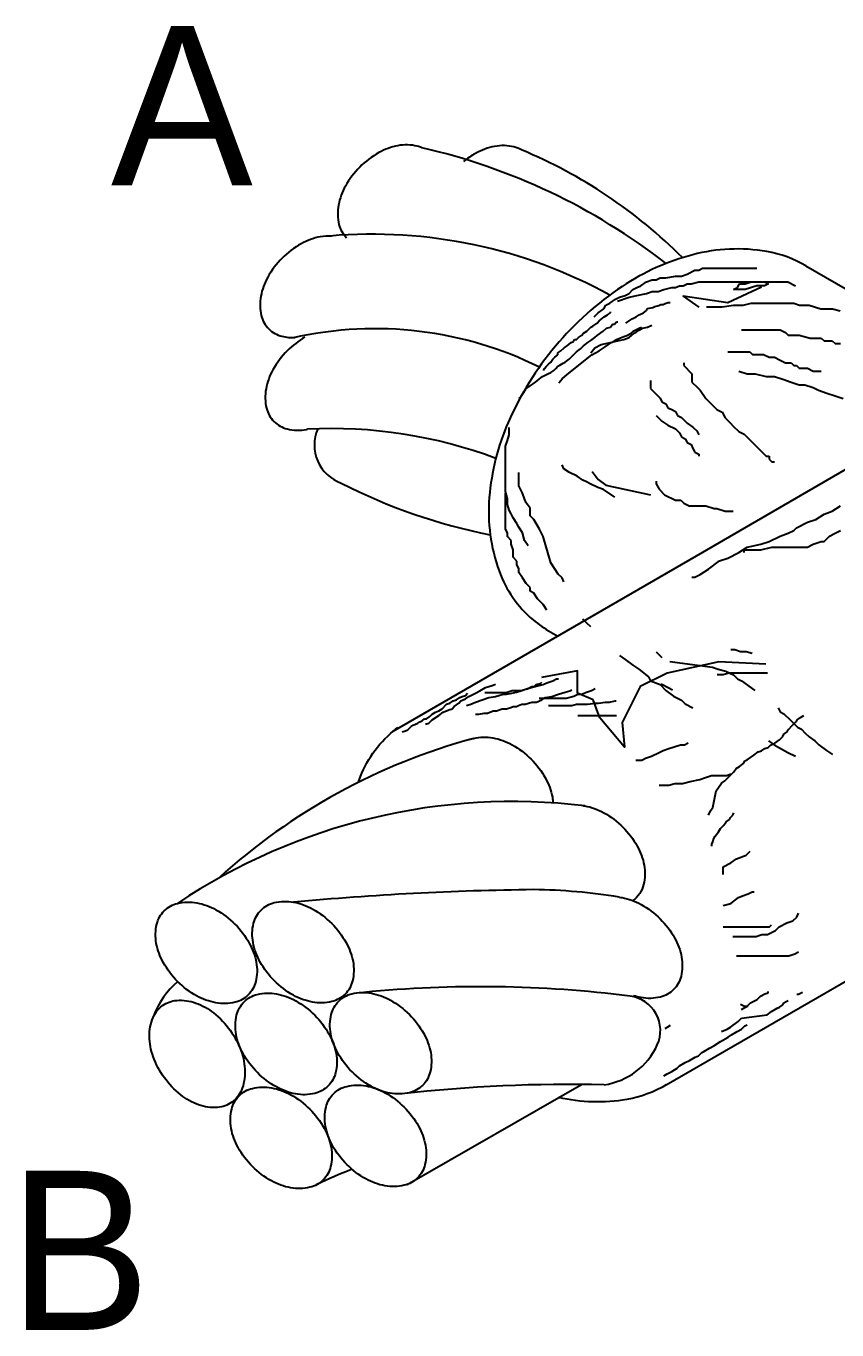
# Model space of a CAD drawing. Extents: x -1836 to 8857, y -4220 to 3051.
# Drawn here: x 7497 to 7545.9, y 2051.6 to 2130.3 of the extents above; entities that cross this region are included whole.
import ezdxf

# ---------------------------------------------------------------- set-up
doc = ezdxf.new("R2010")
doc.units = 0
doc.header["$MEASUREMENT"] = 0
doc.layers.add('15', color=1, linetype='CONTINUOUS')
doc.styles.add('60', font='ACENT.SHX', dxfattribs={"height": 8})

msp = doc.modelspace()

# ---------------------------------------------------------------- linework, layer by layer
at = {"layer": '15'}
for p, q in [((7537.466, 2098.33), (7575.512, 2120.385)), ((7544.073, 2115.818), (7555.865, 2108.995)), ((7519.16, 2087.761), (7537.466, 2098.33)), ((7528.678, 2093.724), (7529.083, 2093.49)), ((7535.638, 2066.412), (7552.211, 2075.98)), ((7520.002, 2060.406), (7530.527, 2066.438))]:
    msp.add_line(p, q, dxfattribs=at)
at = {"layer": '15', "color": 1}
for p, q in [((7536.899, 2115.33), (7537.367, 2115.564)), ((7537.367, 2115.564), (7537.601, 2115.564)), ((7537.601, 2115.564), (7537.834, 2115.681)), ((7537.834, 2115.681), (7541.108, 2115.681)), ((7533.86, 2114.512), (7534.094, 2114.629)), ((7534.094, 2114.629), (7534.444, 2114.863)), ((7534.444, 2114.863), (7534.795, 2114.98)), ((7534.795, 2114.98), (7535.029, 2114.98)), ((7535.029, 2114.98), (7535.263, 2115.097)), ((7535.263, 2115.097), (7535.613, 2115.097)), ((7535.613, 2115.097), (7536.198, 2115.213)), ((7536.198, 2115.213), (7536.548, 2115.213)), ((7536.198, 2114.512), (7536.432, 2114.629)), ((7536.432, 2114.629), (7536.665, 2114.629)), ((7536.548, 2115.213), (7536.899, 2115.33)), ((7536.665, 2114.629), (7536.899, 2114.746)), ((7536.899, 2114.746), (7537.133, 2114.746)), ((7537.133, 2114.746), (7537.601, 2114.863)), ((7537.601, 2114.863), (7541.575, 2114.863)), ((7539.939, 2114.512), (7540.056, 2114.746)), ((7540.056, 2114.746), (7540.406, 2114.746)), ((7540.406, 2114.746), (7540.757, 2114.863)), ((7541.108, 2114.629), (7540.406, 2114.395)), ((7540.757, 2114.863), (7542.978, 2114.863)), ((7541.575, 2114.629), (7541.108, 2114.629)), ((7541.575, 2114.863), (7541.809, 2114.746)), ((7541.809, 2114.746), (7541.575, 2114.629)), ((7542.978, 2114.863), (7543.446, 2114.629)), ((7532.223, 2113.578), (7532.574, 2113.811)), ((7532.574, 2113.811), (7532.808, 2113.928)), ((7532.691, 2113.694), (7533.392, 2113.928)), ((7532.808, 2113.928), (7533.158, 2114.045)), ((7533.158, 2114.045), (7533.392, 2114.162)), ((7533.392, 2114.162), (7533.626, 2114.395)), ((7533.392, 2113.928), (7533.86, 2114.045)), ((7533.626, 2114.395), (7533.86, 2114.512)), ((7533.86, 2114.045), (7534.444, 2114.162)), ((7534.444, 2114.162), (7534.795, 2114.279)), ((7534.795, 2114.279), (7535.146, 2114.279)), ((7535.146, 2114.279), (7535.496, 2114.395)), ((7535.496, 2114.395), (7535.964, 2114.512)), ((7535.964, 2114.512), (7536.198, 2114.512)), ((7539.705, 2114.395), (7539.939, 2114.512)), ((7540.406, 2114.395), (7539.705, 2114.395)), ((7531.288, 2112.76), (7531.522, 2112.993)), ((7531.522, 2112.993), (7531.872, 2113.227)), ((7531.872, 2113.227), (7531.989, 2113.461)), ((7531.989, 2113.461), (7532.223, 2113.578)), ((7532.082, 2112.875), (7532.269, 2113)), ((7532.269, 2113), (7532.269, 2113.062)), ((7534.011, 2112.875), (7534.26, 2113)), ((7534.26, 2113), (7534.447, 2113.124)), ((7534.447, 2113.124), (7534.509, 2113.248)), ((7534.509, 2113.248), (7534.82, 2113.311)), ((7534.82, 2113.311), (7534.944, 2113.373)), ((7534.944, 2113.373), (7535.193, 2113.435)), ((7535.193, 2113.435), (7535.318, 2113.497)), ((7535.318, 2113.497), (7535.442, 2113.497)), ((7535.442, 2113.497), (7535.567, 2113.559)), ((7535.567, 2113.559), (7535.753, 2113.622)), ((7535.753, 2113.622), (7535.878, 2113.622)), ((7538.068, 2113.344), (7539.003, 2113.344)), ((7539.003, 2113.344), (7539.705, 2113.461)), ((7539.705, 2113.461), (7540.289, 2113.461)), ((7540.289, 2113.461), (7540.757, 2113.578)), ((7540.757, 2113.578), (7543.329, 2113.578)), ((7543.329, 2113.578), (7543.68, 2113.461)), ((7543.68, 2113.461), (7544.264, 2113.461)), ((7544.264, 2113.461), (7544.965, 2113.227)), ((7544.965, 2113.227), (7545.667, 2113.227)), ((7545.667, 2113.227), (7546.134, 2113.11)), ((7531.211, 2112.191), (7531.46, 2112.378)), ((7531.46, 2112.378), (7531.584, 2112.502)), ((7531.584, 2112.502), (7531.895, 2112.751)), ((7531.895, 2112.751), (7532.082, 2112.875)), ((7532.269, 2112.129), (7532.393, 2112.315)), ((7532.393, 2112.315), (7532.517, 2112.315)), ((7532.517, 2112.315), (7532.642, 2112.44)), ((7532.642, 2112.44), (7532.704, 2112.44)), ((7533.202, 2112.378), (7533.389, 2112.502)), ((7533.389, 2112.502), (7533.575, 2112.626)), ((7533.575, 2112.626), (7533.824, 2112.751)), ((7533.824, 2112.751), (7534.011, 2112.875)), ((7534.509, 2112.129), (7534.758, 2112.253)), ((7530.215, 2111.382), (7530.339, 2111.507)), ((7530.339, 2111.507), (7530.526, 2111.631)), ((7530.526, 2111.631), (7530.651, 2111.756)), ((7530.651, 2111.756), (7530.837, 2111.88)), ((7530.837, 2111.88), (7530.962, 2112.004)), ((7530.962, 2112.004), (7531.086, 2112.129)), ((7531.086, 2112.129), (7531.211, 2112.191)), ((7531.086, 2111.32), (7531.335, 2111.507)), ((7531.335, 2111.507), (7531.46, 2111.631)), ((7531.46, 2111.631), (7531.833, 2111.88)), ((7531.833, 2111.88), (7532.02, 2112.067)), ((7532.02, 2112.067), (7532.269, 2112.129)), ((7532.642, 2111.382), (7532.766, 2111.445)), ((7532.766, 2111.445), (7533.078, 2111.569)), ((7533.078, 2111.569), (7533.264, 2111.631)), ((7533.078, 2111.382), (7533.389, 2111.507)), ((7533.264, 2111.631), (7533.513, 2111.756)), ((7533.389, 2111.507), (7533.7, 2111.756)), ((7533.513, 2111.756), (7533.638, 2111.88)), ((7533.638, 2111.88), (7533.887, 2112.004)), ((7533.7, 2111.756), (7533.824, 2111.818)), ((7533.824, 2111.818), (7534.011, 2111.942)), ((7533.887, 2112.004), (7534.011, 2112.067)), ((7534.011, 2112.067), (7534.135, 2112.129)), ((7534.011, 2111.942), (7534.198, 2112.067)), ((7534.198, 2112.067), (7534.509, 2112.129)), ((7540.18, 2111.97), (7542.504, 2111.97)), ((7542.504, 2111.97), (7542.836, 2111.804)), ((7542.836, 2111.804), (7543.002, 2111.638)), ((7543.002, 2111.638), (7543.666, 2111.638)), ((7543.666, 2111.638), (7544.331, 2111.472)), ((7544.331, 2111.472), (7544.995, 2111.472)), ((7544.995, 2111.472), (7545.161, 2111.306)), ((7529.095, 2110.574), (7529.282, 2110.698)), ((7529.282, 2110.698), (7529.468, 2110.885)), ((7529.468, 2110.885), (7529.655, 2111.009)), ((7529.655, 2111.009), (7529.904, 2111.196)), ((7529.904, 2111.196), (7530.028, 2111.258)), ((7530.028, 2111.258), (7530.091, 2111.382)), ((7530.091, 2111.382), (7530.215, 2111.382)), ((7530.091, 2110.512), (7530.215, 2110.636)), ((7530.215, 2110.636), (7530.464, 2110.823)), ((7530.464, 2110.823), (7530.651, 2111.009)), ((7530.651, 2111.009), (7530.9, 2111.196)), ((7530.9, 2111.196), (7531.086, 2111.32)), ((7531.086, 2110.574), (7531.335, 2110.885)), ((7531.148, 2110.449), (7531.584, 2110.698)), ((7531.335, 2110.885), (7531.708, 2111.071)), ((7531.584, 2110.698), (7531.957, 2110.947)), ((7531.708, 2111.071), (7533.078, 2111.382)), ((7531.957, 2110.947), (7532.144, 2111.071)), ((7532.144, 2111.071), (7532.331, 2111.196)), ((7532.331, 2111.196), (7532.455, 2111.258)), ((7532.455, 2111.258), (7532.642, 2111.382)), ((7539.35, 2110.642), (7540.678, 2110.642)), ((7540.678, 2110.642), (7540.844, 2110.476)), ((7545.161, 2111.306), (7545.659, 2111.306)), ((7545.659, 2111.306), (7545.825, 2111.14)), ((7545.825, 2111.14), (7546.157, 2111.14)), ((7528.41, 2109.765), (7528.535, 2109.89)), ((7528.535, 2109.89), (7528.659, 2110.014)), ((7528.659, 2110.014), (7528.784, 2110.201)), ((7528.784, 2110.201), (7528.908, 2110.325)), ((7528.908, 2110.325), (7529.095, 2110.449)), ((7529.095, 2110.449), (7529.095, 2110.574)), ((7529.219, 2109.828), (7529.406, 2109.952)), ((7529.406, 2109.952), (7529.53, 2110.014)), ((7529.53, 2110.014), (7529.779, 2110.201)), ((7529.655, 2109.268), (7531.148, 2110.449)), ((7529.779, 2110.201), (7529.904, 2110.325)), ((7529.904, 2110.325), (7530.091, 2110.512)), ((7536.693, 2109.978), (7536.693, 2109.812)), ((7540.844, 2110.476), (7541.508, 2110.476)), ((7541.508, 2110.476), (7541.84, 2110.31)), ((7541.84, 2110.31), (7542.172, 2110.31)), ((7542.172, 2110.31), (7542.504, 2110.144)), ((7542.504, 2110.144), (7542.836, 2109.978)), ((7542.836, 2109.978), (7543.168, 2109.978)), ((7543.168, 2109.978), (7543.334, 2109.812)), ((7527.975, 2109.019), (7528.161, 2109.143)), ((7528.161, 2109.143), (7528.535, 2109.33)), ((7528.224, 2109.517), (7528.286, 2109.641)), ((7528.286, 2109.641), (7528.41, 2109.765)), ((7528.535, 2109.33), (7528.659, 2109.392)), ((7528.659, 2109.392), (7528.846, 2109.517)), ((7528.846, 2109.517), (7528.97, 2109.641)), ((7528.97, 2109.641), (7529.095, 2109.765)), ((7529.095, 2109.765), (7529.219, 2109.828)), ((7529.344, 2109.019), (7529.655, 2109.268)), ((7536.693, 2109.812), (7537.191, 2109.315)), ((7537.191, 2109.315), (7537.191, 2108.817)), ((7540.014, 2109.481), (7540.512, 2109.315)), ((7540.512, 2109.315), (7541.01, 2109.315)), ((7541.01, 2109.315), (7541.674, 2109.149)), ((7541.674, 2109.149), (7542.172, 2109.149)), ((7542.172, 2109.149), (7542.67, 2108.983)), ((7543.334, 2109.812), (7543.5, 2109.812)), ((7543.5, 2109.812), (7543.666, 2109.647)), ((7543.666, 2109.647), (7544.165, 2109.647)), ((7544.165, 2109.647), (7544.497, 2109.481)), ((7544.497, 2109.481), (7544.995, 2109.481)), ((7527.041, 2108.21), (7527.166, 2108.397)), ((7527.166, 2108.397), (7527.415, 2108.584)), ((7527.415, 2108.584), (7527.601, 2108.708)), ((7527.601, 2108.708), (7527.85, 2108.895)), ((7527.85, 2108.895), (7527.975, 2109.019)), ((7529.157, 2108.77), (7529.344, 2109.019)), ((7534.678, 2108.904), (7534.678, 2108.436)), ((7534.678, 2108.436), (7535.029, 2108.086)), ((7537.191, 2108.817), (7537.523, 2108.485)), ((7537.523, 2108.485), (7537.689, 2108.319)), ((7537.689, 2108.319), (7538.022, 2107.821)), ((7542.67, 2108.983), (7543.168, 2108.817)), ((7543.168, 2108.817), (7543.666, 2108.651)), ((7543.666, 2108.651), (7543.998, 2108.651)), ((7543.998, 2108.651), (7544.497, 2108.485)), ((7544.497, 2108.485), (7544.829, 2108.319)), ((7544.829, 2108.319), (7545.327, 2108.153)), ((7526.73, 2107.837), (7526.855, 2107.899)), ((7526.855, 2107.899), (7526.917, 2108.024)), ((7526.917, 2108.024), (7527.041, 2108.21)), ((7535.029, 2108.086), (7535.263, 2107.852)), ((7535.263, 2107.852), (7535.379, 2107.619)), ((7535.379, 2107.619), (7535.613, 2107.502)), ((7535.613, 2107.502), (7535.73, 2107.268)), ((7538.022, 2107.821), (7538.188, 2107.655)), ((7538.188, 2107.655), (7538.52, 2107.323)), ((7545.327, 2108.153), (7545.825, 2107.987)), ((7545.825, 2107.987), (7546.323, 2107.821)), ((7535.029, 2106.801), (7535.379, 2106.45)), ((7535.73, 2107.268), (7535.964, 2107.151)), ((7535.964, 2107.151), (7536.198, 2107.034)), ((7536.198, 2107.034), (7536.315, 2106.801)), ((7536.315, 2106.801), (7536.548, 2106.684)), ((7538.52, 2107.323), (7538.686, 2107.157)), ((7538.686, 2107.157), (7539.018, 2106.991)), ((7539.018, 2106.991), (7539.184, 2106.66)), ((7526.162, 2105.629), (7526.162, 2106.083)), ((7535.379, 2106.45), (7535.73, 2106.216)), ((7535.73, 2106.216), (7536.198, 2105.983)), ((7536.198, 2105.983), (7536.432, 2105.749)), ((7536.548, 2106.684), (7536.899, 2106.333)), ((7536.899, 2106.333), (7537.25, 2106.1)), ((7537.25, 2106.1), (7537.484, 2105.866)), ((7539.184, 2106.66), (7539.516, 2106.328)), ((7539.516, 2106.328), (7539.682, 2106.162)), ((7539.682, 2106.162), (7540.014, 2105.83)), ((7525.934, 2104.947), (7526.048, 2105.288)), ((7526.048, 2105.288), (7526.162, 2105.629)), ((7536.432, 2105.749), (7536.548, 2105.515)), ((7536.548, 2105.515), (7536.782, 2105.399)), ((7536.782, 2105.399), (7536.899, 2105.165)), ((7536.899, 2105.165), (7537.133, 2105.048)), ((7537.484, 2105.866), (7537.601, 2105.632)), ((7540.014, 2105.83), (7540.346, 2105.664)), ((7540.346, 2105.664), (7540.512, 2105.498)), ((7540.512, 2105.498), (7540.678, 2105.332)), ((7540.678, 2105.332), (7540.844, 2105.166)), ((7540.844, 2105.166), (7541.01, 2105)), ((7525.934, 2102.22), (7525.934, 2104.947)), ((7537.133, 2105.048), (7537.25, 2104.814)), ((7537.25, 2104.814), (7537.367, 2104.581)), ((7537.367, 2104.581), (7537.601, 2104.464)), ((7537.601, 2104.464), (7537.601, 2104.347)), ((7541.01, 2105), (7541.176, 2104.834)), ((7541.176, 2104.834), (7541.342, 2104.668)), ((7541.342, 2104.668), (7541.508, 2104.502)), ((7541.508, 2104.502), (7541.674, 2104.336)), ((7529.459, 2103.583), (7529.345, 2103.811)), ((7529.8, 2103.356), (7529.459, 2103.583)), ((7541.674, 2104.336), (7541.84, 2104.336)), ((7541.84, 2104.336), (7541.84, 2104.17)), ((7541.84, 2104.17), (7542.006, 2104.004)), ((7542.006, 2104.004), (7542.172, 2104.004)), ((7526.73, 2102.561), (7526.73, 2103.356)), ((7530.254, 2103.129), (7529.8, 2103.356)), ((7530.595, 2102.902), (7530.254, 2103.129)), ((7530.823, 2102.788), (7530.595, 2102.902)), ((7531.05, 2102.674), (7530.823, 2102.788)), ((7531.171, 2103.412), (7531.522, 2102.945)), ((7531.522, 2102.945), (7531.989, 2102.594)), ((7535.033, 2102.843), (7535.033, 2102.677)), ((7526.048, 2101.765), (7525.934, 2102.22)), ((7525.934, 2099.947), (7525.934, 2102.106)), ((7526.957, 2102.106), (7526.73, 2102.561)), ((7527.071, 2101.765), (7526.957, 2102.106)), ((7531.505, 2102.447), (7531.05, 2102.674)), ((7531.846, 2102.333), (7531.505, 2102.447)), ((7532.528, 2101.879), (7531.846, 2102.333)), ((7531.989, 2102.594), (7534.678, 2102.01)), ((7535.033, 2102.677), (7535.199, 2102.345)), ((7535.199, 2102.345), (7535.531, 2102.013)), ((7535.531, 2102.013), (7536.195, 2101.681)), ((7526.048, 2101.424), (7526.048, 2101.765)), ((7526.162, 2101.083), (7526.048, 2101.424)), ((7527.185, 2101.538), (7527.071, 2101.765)), ((7527.412, 2101.197), (7527.185, 2101.538)), ((7527.412, 2100.743), (7527.412, 2101.197)), ((7536.195, 2101.681), (7536.527, 2101.681)), ((7536.527, 2101.681), (7536.693, 2101.515)), ((7536.693, 2101.515), (7537.025, 2101.349)), ((7537.025, 2101.349), (7538.022, 2101.349)), ((7538.022, 2101.349), (7538.52, 2101.183)), ((7545.659, 2101.017), (7546.157, 2101.349)), ((7526.275, 2100.856), (7526.162, 2101.083)), ((7526.389, 2100.629), (7526.275, 2100.856)), ((7526.616, 2100.288), (7526.389, 2100.629)), ((7527.639, 2100.515), (7527.412, 2100.743)), ((7527.981, 2099.947), (7527.639, 2100.515)), ((7538.52, 2101.183), (7538.686, 2101.183)), ((7538.686, 2101.183), (7539.184, 2101.017)), ((7539.184, 2101.017), (7539.682, 2101.017)), ((7544.165, 2100.354), (7544.663, 2100.52)), ((7544.663, 2100.52), (7545.161, 2100.852)), ((7545.161, 2100.852), (7545.659, 2101.017)), ((7526.048, 2099.72), (7525.934, 2099.947)), ((7526.048, 2099.493), (7526.048, 2099.72)), ((7526.73, 2100.061), (7526.616, 2100.288)), ((7526.957, 2099.72), (7526.73, 2100.061)), ((7527.071, 2099.265), (7526.957, 2099.72)), ((7528.208, 2099.493), (7527.981, 2099.947)), ((7542.504, 2099.524), (7543.002, 2099.69)), ((7543.002, 2099.69), (7543.334, 2099.856)), ((7543.334, 2099.856), (7543.5, 2100.022)), ((7543.5, 2100.022), (7544.165, 2100.354)), ((7545.493, 2099.524), (7545.825, 2099.69)), ((7545.825, 2099.69), (7546.157, 2099.856)), ((7526.275, 2099.265), (7526.048, 2099.493)), ((7526.275, 2099.038), (7526.275, 2099.265)), ((7526.389, 2098.697), (7526.275, 2099.038)), ((7527.298, 2098.924), (7527.071, 2099.265)), ((7528.663, 2097.902), (7528.208, 2099.493)), ((7540.014, 2098.528), (7540.512, 2098.86)), ((7540.512, 2098.86), (7541.342, 2099.026)), ((7541.342, 2099.026), (7541.84, 2099.192)), ((7541.342, 2098.694), (7542.006, 2098.86)), ((7541.84, 2099.192), (7542.504, 2099.524)), ((7542.006, 2098.86), (7544.165, 2098.86)), ((7544.165, 2098.86), (7544.497, 2099.026)), ((7544.497, 2099.026), (7544.995, 2099.192)), ((7544.995, 2099.192), (7545.161, 2099.192)), ((7545.161, 2099.192), (7545.493, 2099.524)), ((7526.389, 2098.243), (7526.389, 2098.697)), ((7526.616, 2098.015), (7526.389, 2098.243)), ((7538.852, 2098.03), (7539.35, 2098.196)), ((7539.35, 2098.196), (7540.014, 2098.528)), ((7540.346, 2098.694), (7541.342, 2098.694)), ((7540.346, 2098.528), (7540.346, 2098.694)), ((7526.616, 2097.788), (7526.616, 2098.015)), ((7526.73, 2097.561), (7526.616, 2097.788)), ((7526.73, 2097.334), (7526.73, 2097.561)), ((7526.957, 2096.993), (7526.73, 2097.334)), ((7528.89, 2097.561), (7528.663, 2097.902)), ((7529.117, 2097.22), (7528.89, 2097.561)), ((7537.689, 2097.201), (7538.188, 2097.533)), ((7538.188, 2097.533), (7538.852, 2098.03)), ((7527.185, 2096.652), (7526.957, 2096.993)), ((7527.412, 2096.425), (7527.185, 2096.652)), ((7529.345, 2096.993), (7529.117, 2097.22)), ((7529.459, 2096.765), (7529.345, 2096.993)), ((7537.191, 2097.035), (7537.357, 2097.035)), ((7537.357, 2097.035), (7537.689, 2097.201)), ((7527.412, 2096.197), (7527.412, 2096.425)), ((7527.639, 2096.084), (7527.412, 2096.197)), ((7527.867, 2095.743), (7527.639, 2096.084)), ((7528.208, 2095.402), (7527.867, 2095.743)), ((7528.435, 2095.061), (7528.208, 2095.402)), ((7530.586, 2094.532), (7530.82, 2094.298)), ((7530.82, 2094.298), (7531.054, 2094.065)), ((7535.029, 2092.546), (7535.379, 2092.195)), ((7539.769, 2092.663), (7539.535, 2092.663)), ((7540.12, 2092.546), (7539.769, 2092.663)), ((7540.471, 2092.546), (7540.12, 2092.546)), ((7540.821, 2092.429), (7540.471, 2092.546)), ((7532.808, 2092.312), (7533.158, 2092.078)), ((7533.158, 2092.078), (7533.626, 2091.728)), ((7535.847, 2091.962), (7538.419, 2091.611)), ((7533.626, 2091.728), (7533.977, 2091.494)), ((7533.977, 2091.494), (7534.561, 2091.027)), ((7534.561, 2091.027), (7534.678, 2090.793)), ((7538.419, 2091.611), (7538.77, 2091.494)), ((7539.068, 2091.144), (7538.717, 2091.144)), ((7538.77, 2091.494), (7539.237, 2091.377)), ((7539.418, 2091.26), (7539.068, 2091.144)), ((7539.237, 2091.377), (7539.471, 2091.26)), ((7541.756, 2091.26), (7539.418, 2091.26)), ((7539.471, 2091.26), (7539.705, 2091.144)), ((7539.705, 2091.144), (7539.939, 2090.91)), ((7524.114, 2090.045), (7524.382, 2090.179)), ((7524.382, 2090.179), (7524.717, 2090.38)), ((7524.717, 2090.38), (7524.918, 2090.447)), ((7524.918, 2090.447), (7525.119, 2090.513)), ((7525.119, 2090.513), (7525.32, 2090.58)), ((7525.975, 2090.092), (7526.325, 2090.209)), ((7526.325, 2090.209), (7526.91, 2090.209)), ((7526.592, 2090.112), (7526.86, 2090.179)), ((7526.86, 2090.179), (7526.994, 2090.246)), ((7526.91, 2090.209), (7527.261, 2090.326)), ((7526.994, 2090.246), (7527.262, 2090.313)), ((7527.261, 2090.326), (7527.728, 2090.443)), ((7527.262, 2090.313), (7527.396, 2090.38)), ((7527.396, 2090.38), (7527.53, 2090.447)), ((7527.53, 2090.447), (7527.664, 2090.447)), ((7527.664, 2090.447), (7527.798, 2090.58)), ((7527.728, 2090.443), (7528.196, 2090.559)), ((7527.798, 2090.58), (7527.932, 2090.58)), ((7527.932, 2090.58), (7528.066, 2090.647)), ((7528.066, 2090.647), (7528.133, 2090.714)), ((7528.196, 2090.559), (7528.43, 2090.676)), ((7528.43, 2090.676), (7528.78, 2090.793)), ((7528.78, 2090.793), (7529.014, 2090.91)), ((7529.014, 2090.91), (7529.131, 2090.91)), ((7529.539, 2090.112), (7529.807, 2090.179)), ((7529.807, 2090.179), (7529.941, 2090.246)), ((7530.768, 2090.092), (7531.118, 2090.209)), ((7531.118, 2090.209), (7531.352, 2090.326)), ((7534.678, 2090.793), (7535.263, 2090.559)), ((7535.263, 2090.559), (7535.613, 2090.209)), ((7535.32, 2090.601), (7535.788, 2090.367)), ((7535.613, 2090.209), (7536.081, 2089.858)), ((7535.788, 2090.367), (7536.022, 2090.25)), ((7539.939, 2090.91), (7540.172, 2090.793)), ((7540.172, 2090.793), (7540.991, 2090.209)), ((7522.373, 2089.376), (7522.574, 2089.443)), ((7522.574, 2089.443), (7522.775, 2089.576)), ((7522.775, 2089.576), (7522.976, 2089.643)), ((7522.842, 2089.242), (7523.11, 2089.443)), ((7522.976, 2089.643), (7523.177, 2089.777)), ((7523.11, 2089.443), (7523.244, 2089.576)), ((7523.177, 2089.777), (7523.311, 2089.844)), ((7523.244, 2089.576), (7523.512, 2089.71)), ((7523.311, 2089.844), (7523.512, 2089.911)), ((7523.512, 2089.911), (7523.646, 2090.045)), ((7523.512, 2089.71), (7523.713, 2089.844)), ((7523.713, 2089.844), (7524.114, 2090.045)), ((7523.847, 2089.376), (7524.114, 2089.509)), ((7524.114, 2089.509), (7524.516, 2089.643)), ((7524.516, 2089.643), (7524.918, 2089.777)), ((7524.689, 2090.092), (7525.975, 2090.092)), ((7524.918, 2089.777), (7525.32, 2089.844)), ((7525.32, 2089.844), (7525.521, 2089.911)), ((7525.521, 2089.911), (7525.789, 2089.978)), ((7525.789, 2089.978), (7525.99, 2089.978)), ((7525.99, 2089.978), (7526.324, 2090.045)), ((7526.324, 2090.045), (7526.592, 2090.112)), ((7527.128, 2089.376), (7527.53, 2089.509)), ((7527.53, 2089.509), (7527.798, 2089.509)), ((7527.798, 2089.509), (7528.133, 2089.643)), ((7527.962, 2089.742), (7529.599, 2089.742)), ((7528.133, 2089.643), (7528.334, 2089.777)), ((7528.334, 2089.777), (7528.735, 2089.844)), ((7528.735, 2089.844), (7529.137, 2089.978)), ((7529.137, 2089.978), (7529.539, 2090.112)), ((7529.599, 2089.742), (7530.066, 2089.858)), ((7530.066, 2089.858), (7530.3, 2089.975)), ((7530.3, 2089.975), (7530.534, 2089.975)), ((7530.534, 2089.975), (7530.768, 2090.092)), ((7530.878, 2089.376), (7531.347, 2089.443)), ((7531.347, 2089.443), (7531.548, 2089.443)), ((7531.548, 2089.443), (7531.95, 2089.509)), ((7531.95, 2089.509), (7532.218, 2089.509)), ((7532.218, 2089.509), (7532.553, 2089.576)), ((7532.553, 2089.576), (7532.62, 2089.576)), ((7536.081, 2089.858), (7536.548, 2089.625)), ((7536.548, 2089.625), (7536.782, 2089.391)), ((7521.168, 2088.505), (7521.369, 2088.639)), ((7521.369, 2088.639), (7521.503, 2088.773)), ((7521.503, 2088.773), (7521.704, 2088.907)), ((7521.503, 2088.438), (7521.904, 2088.706)), ((7521.704, 2088.907), (7521.904, 2088.974)), ((7521.904, 2088.974), (7522.105, 2089.108)), ((7521.904, 2088.706), (7522.172, 2088.907)), ((7522.105, 2089.108), (7522.373, 2089.376)), ((7522.172, 2088.907), (7522.507, 2089.041)), ((7522.507, 2089.041), (7522.708, 2089.108)), ((7522.708, 2089.108), (7522.842, 2089.242)), ((7523.579, 2089.309), (7523.847, 2089.376)), ((7524.114, 2088.773), (7524.315, 2088.773)), ((7524.315, 2088.773), (7524.65, 2088.84)), ((7524.65, 2088.84), (7524.851, 2088.84)), ((7524.851, 2088.84), (7525.186, 2088.974)), ((7525.186, 2088.974), (7525.387, 2088.974)), ((7525.387, 2088.974), (7525.722, 2089.108)), ((7525.722, 2089.108), (7525.99, 2089.108)), ((7525.99, 2089.108), (7526.257, 2089.175)), ((7526.257, 2089.175), (7526.391, 2089.242)), ((7526.391, 2089.242), (7526.592, 2089.242)), ((7526.592, 2089.242), (7526.726, 2089.309)), ((7526.726, 2089.309), (7526.927, 2089.376)), ((7526.927, 2089.376), (7527.128, 2089.376)), ((7528.534, 2089.309), (7529.941, 2089.309)), ((7529.941, 2089.309), (7530.209, 2089.376)), ((7530.209, 2089.376), (7530.878, 2089.376)), ((7530.3, 2088.69), (7532.638, 2088.69)), ((7536.782, 2089.391), (7537.25, 2089.157)), ((7542.394, 2089.157), (7542.51, 2088.924)), ((7542.51, 2088.924), (7542.744, 2088.807)), ((7542.744, 2088.807), (7543.095, 2088.456)), ((7543.737, 2088.572), (7543.938, 2088.706)), ((7519.895, 2087.769), (7520.029, 2087.836)), ((7520.029, 2087.836), (7520.23, 2088.037)), ((7520.23, 2088.037), (7520.364, 2088.104)), ((7520.364, 2088.104), (7520.632, 2088.238)), ((7520.632, 2088.238), (7520.766, 2088.305)), ((7520.766, 2088.305), (7520.9, 2088.372)), ((7520.9, 2088.372), (7521.034, 2088.505)), ((7521.034, 2088.505), (7521.168, 2088.505)), ((7521.101, 2088.171), (7521.302, 2088.238)), ((7521.302, 2088.238), (7521.503, 2088.438)), ((7542.933, 2087.702), (7543, 2087.836)), ((7543, 2087.836), (7543.268, 2088.104)), ((7543.095, 2088.456), (7543.563, 2087.989)), ((7543.268, 2088.104), (7543.469, 2088.305)), ((7543.469, 2088.305), (7543.536, 2088.438)), ((7543.536, 2088.438), (7543.737, 2088.572)), ((7543.563, 2087.989), (7543.796, 2087.872)), ((7543.796, 2087.872), (7544.03, 2087.638)), ((7519.694, 2087.702), (7519.895, 2087.769)), ((7536.73, 2086.937), (7536.963, 2087.054)), ((7541.809, 2087.171), (7542.16, 2086.937)), ((7541.928, 2086.899), (7542.196, 2087.033)), ((7542.196, 2087.033), (7542.464, 2087.234)), ((7542.464, 2087.234), (7542.665, 2087.434)), ((7542.665, 2087.434), (7542.732, 2087.568)), ((7542.732, 2087.568), (7542.933, 2087.702)), ((7544.03, 2087.638), (7544.264, 2087.405)), ((7544.264, 2087.405), (7544.615, 2087.171)), ((7544.615, 2087.171), (7544.849, 2086.937)), ((7534.742, 2086.236), (7535.21, 2086.47)), ((7535.21, 2086.47), (7535.444, 2086.587)), ((7535.444, 2086.587), (7535.794, 2086.704)), ((7535.794, 2086.704), (7536.496, 2086.937)), ((7536.496, 2086.937), (7536.73, 2086.937)), ((7540.723, 2086.163), (7540.924, 2086.296)), ((7540.924, 2086.296), (7541.192, 2086.497)), ((7541.192, 2086.497), (7541.393, 2086.564)), ((7541.393, 2086.564), (7541.594, 2086.698)), ((7541.594, 2086.698), (7541.795, 2086.765)), ((7541.795, 2086.765), (7541.928, 2086.899)), ((7542.16, 2086.937), (7542.978, 2086.47)), ((7542.978, 2086.47), (7543.446, 2086.236)), ((7544.849, 2086.937), (7545.316, 2086.587)), ((7545.316, 2086.587), (7545.667, 2086.353)), ((7533.807, 2086.003), (7534.158, 2086.003)), ((7534.158, 2086.003), (7534.392, 2086.119)), ((7534.392, 2086.119), (7534.742, 2086.236)), ((7539.718, 2085.292), (7539.852, 2085.493)), ((7539.852, 2085.493), (7540.053, 2085.627)), ((7540.053, 2085.627), (7540.321, 2085.828)), ((7540.321, 2085.828), (7540.388, 2085.962)), ((7540.388, 2085.962), (7540.522, 2086.029)), ((7540.522, 2086.029), (7540.723, 2086.163)), ((7536.613, 2084.6), (7537.08, 2084.717)), ((7537.08, 2084.717), (7537.665, 2084.834)), ((7537.665, 2084.834), (7538.016, 2084.951)), ((7538.016, 2084.951), (7538.366, 2085.068)), ((7538.366, 2085.068), (7539.301, 2085.068)), ((7538.982, 2084.623), (7539.183, 2084.757)), ((7539.183, 2084.757), (7539.585, 2085.159)), ((7539.301, 2085.068), (7539.535, 2085.185)), ((7539.585, 2085.159), (7539.718, 2085.292)), ((7535.21, 2084.484), (7535.794, 2084.484)), ((7535.794, 2084.484), (7536.145, 2084.6)), ((7536.145, 2084.6), (7536.613, 2084.6)), ((7538.446, 2083.15), (7538.647, 2084.155)), ((7538.647, 2084.155), (7538.781, 2084.355)), ((7538.781, 2084.355), (7538.982, 2084.623)), ((7538.312, 2082.95), (7538.446, 2083.15)), ((7538.178, 2082.682), (7538.312, 2082.95)), ((7539.25, 2082.28), (7539.451, 2082.414)), ((7539.451, 2082.414), (7539.518, 2082.548)), ((7539.518, 2082.548), (7539.652, 2082.682)), ((7539.652, 2082.682), (7539.718, 2082.816)), ((7538.58, 2081.41), (7538.781, 2081.678)), ((7538.781, 2081.678), (7538.915, 2081.879)), ((7538.915, 2081.879), (7539.116, 2082.08)), ((7539.116, 2082.08), (7539.25, 2082.28)), ((7538.379, 2080.942), (7538.446, 2081.075)), ((7538.379, 2080.808), (7538.379, 2080.942)), ((7538.446, 2081.075), (7538.513, 2081.276)), ((7538.513, 2081.276), (7538.58, 2081.41)), ((7539.535, 2079.81), (7539.886, 2080.044)), ((7539.886, 2080.044), (7540.471, 2080.277)), ((7540.471, 2080.277), (7540.704, 2080.511)), ((7539.068, 2079.576), (7539.535, 2079.81)), ((7539.068, 2079.109), (7539.068, 2079.576)), ((7539.535, 2077.356), (7540.003, 2077.707)), ((7540.003, 2077.707), (7540.237, 2077.824)), ((7540.237, 2077.824), (7540.587, 2077.94)), ((7540.587, 2077.94), (7540.821, 2078.057)), ((7540.821, 2078.057), (7540.938, 2078.057)), ((7539.068, 2077.239), (7539.535, 2077.356)), ((7541.873, 2075.954), (7541.99, 2076.071)), ((7542.458, 2075.954), (7542.925, 2076.188)), ((7542.925, 2076.188), (7543.276, 2076.305)), ((7543.276, 2076.305), (7543.51, 2076.538)), ((7543.51, 2076.538), (7543.627, 2076.772)), ((7539.068, 2075.954), (7541.873, 2075.954)), ((7539.652, 2075.37), (7541.055, 2075.37)), ((7541.055, 2075.37), (7541.406, 2075.487)), ((7541.406, 2075.487), (7541.756, 2075.487)), ((7541.756, 2075.487), (7541.99, 2075.604)), ((7541.99, 2075.604), (7542.224, 2075.72)), ((7542.224, 2075.72), (7542.458, 2075.954)), ((7539.886, 2074.201), (7543.042, 2074.201)), ((7543.042, 2074.201), (7543.393, 2074.318)), ((7543.393, 2074.318), (7543.627, 2074.435)), ((7540.522, 2071.169), (7540.723, 2071.37)), ((7540.723, 2071.37), (7541.125, 2071.571)), ((7541.125, 2071.571), (7541.326, 2071.771)), ((7541.326, 2071.771), (7541.594, 2071.905)), ((7541.594, 2071.905), (7541.795, 2071.972)), ((7541.795, 2071.972), (7541.795, 2072.039)), ((7542.665, 2071.236), (7542.732, 2071.37)), ((7542.732, 2071.37), (7542.866, 2071.437)), ((7542.866, 2071.437), (7543, 2071.504)), ((7543.627, 2071.865), (7543.51, 2071.865)), ((7543.861, 2071.981), (7543.627, 2071.865)), ((7540.12, 2071.28), (7540.354, 2071.163)), ((7540.187, 2070.968), (7540.522, 2071.169)), ((7540.187, 2070.433), (7541.728, 2070.633)), ((7540.354, 2071.163), (7540.587, 2071.163)), ((7541.728, 2070.633), (7541.995, 2070.834)), ((7541.995, 2070.834), (7542.33, 2071.035)), ((7542.33, 2071.035), (7542.464, 2071.102)), ((7542.464, 2071.102), (7542.665, 2071.236)), ((7535.567, 2069.816), (7535.901, 2070.017)), ((7538.982, 2069.629), (7539.317, 2069.763)), ((7539.317, 2069.763), (7539.518, 2069.897)), ((7539.518, 2069.897), (7539.986, 2070.232)), ((7539.919, 2069.629), (7540.187, 2069.763)), ((7539.986, 2070.232), (7540.187, 2070.433)), ((7540.187, 2069.763), (7540.388, 2069.964)), ((7540.388, 2069.964), (7540.522, 2070.031)), ((7538.513, 2068.759), (7538.915, 2069.027)), ((7538.915, 2069.027), (7539.384, 2069.295)), ((7539.384, 2069.295), (7539.585, 2069.429)), ((7539.585, 2069.429), (7539.919, 2069.629)), ((7537.375, 2068.09), (7537.575, 2068.157)), ((7537.575, 2068.157), (7537.776, 2068.358)), ((7537.776, 2068.358), (7537.91, 2068.425)), ((7537.91, 2068.425), (7538.245, 2068.625)), ((7538.245, 2068.625), (7538.513, 2068.759)), ((7535.968, 2067.22), (7536.303, 2067.42)), ((7536.303, 2067.42), (7536.437, 2067.554)), ((7536.437, 2067.554), (7536.772, 2067.755)), ((7536.772, 2067.755), (7537.04, 2067.889)), ((7537.04, 2067.889), (7537.375, 2068.09)), ((7535.499, 2066.952), (7535.7, 2067.086)), ((7535.7, 2067.086), (7535.968, 2067.22))]:
    msp.add_line(p, q, dxfattribs=at)
at = {"layer": '15'}
for points in [[(7520.874, 2122.954, 0.041936), (7520.604, 2123.044, 0.107017), (7519.437, 2123.075, 0.08098), (7518.284, 2122.657, 0.068936), (7517.136, 2121.789, 0.068936), (7516.268, 2120.642, 0.08098), (7515.849, 2119.49, 0.107017), (7515.879, 2118.322, 0.13731), (7516.329, 2117.523, 0.13731)], [(7526.893, 2122.821, 0.071504), (7526.444, 2123.002, 0.107017), (7525.277, 2123.033, 0.08098), (7524.124, 2122.614, 0.041306), (7523.406, 2122.132, 0.068936)], [(7515.424, 2117.622, 0.061712), (7514.747, 2117.579, 0.08098), (7513.594, 2117.161, 0.068936), (7512.447, 2116.293, 0.068936), (7511.579, 2115.146, 0.08098), (7511.16, 2113.993, 0.107017), (7511.19, 2112.826, 0.13731), (7511.639, 2112.027, 0.13731)], [(7544.073, 2115.818, 0.092331), (7541.701, 2116.693, 0.106733), (7537.239, 2116.498, 0.08296), (7532.977, 2114.586, 0.071529), (7528.947, 2110.979, 0.071529), (7526.096, 2106.382, 0.08296), (7524.955, 2101.852, 0.106733), (7525.541, 2097.424, 0.132966), (7527.603, 2094.464, 0.132966)], [(7513.821, 2111.522, 0.064087), (7512.761, 2110.705, 0.068936), (7511.893, 2109.558, 0.08098), (7511.474, 2108.405, 0.107017), (7511.504, 2107.238, 0.13731), (7511.954, 2106.439, 0.13731)], [(7511.639, 2112.027, 0.13731), (7512.438, 2111.578, 0.072792), (7513.234, 2111.502, 0.025537)], [(7511.954, 2106.439, 0.13731), (7512.752, 2105.99, 0.107017), (7513.919, 2105.959, 0.003496), (7513.972, 2105.969, 0.068936)], [(7527.603, 2094.464, 0.047396), (7528.678, 2093.724, 0.09829)], [(7517.051, 2084.667, -0.003347), (7517.098, 2084.801, -0.132966), (7519.16, 2087.761, -0.01283), (7519.437, 2087.981, -0.106733)], [(7523.761, 2087.237, -0.038246), (7524.008, 2087.318, -0.107017), (7525.175, 2087.349, -0.08098), (7526.328, 2086.931, -0.068936), (7527.475, 2086.063, -0.068936), (7528.344, 2084.916, -0.08098), (7528.763, 2083.763, -0.030827), (7528.805, 2083.426, -0.13731)], [(7530.625, 2083.263, -0.00827), (7530.715, 2083.248, -0.08098), (7531.868, 2082.829, -0.068936), (7533.015, 2081.962, -0.068936), (7533.884, 2080.815, -0.08098), (7534.303, 2079.662, -0.107017), (7534.272, 2078.495, -0.176673), (7533.625, 2077.526, -0.13731)], [(7532.8, 2077.738, -0.015772), (7532.972, 2077.711, -0.08098), (7534.125, 2077.292, -0.068936), (7535.272, 2076.424, -0.068936), (7536.141, 2075.278, -0.08098), (7536.56, 2074.125, -0.107017), (7536.529, 2072.958, -0.13731), (7536.08, 2072.159, -0.13731)], [(7536.08, 2072.159, -0.13731), (7535.281, 2071.709, -0.107017), (7534.114, 2071.678, -0.03026), (7533.667, 2071.791, -0.068936)], [(7535.638, 2066.412, -0.092663), (7533.259, 2065.532, -0.09829), (7529.14, 2065.643, -0.08296)]]:
    msp.add_lwpolyline(points, format="xyb", dxfattribs=at)
at = {"layer": '15', "color": 1}
for points in [[(7541.389, 2114.545), (7539.357, 2113.597), (7536.648, 2114.003), (7537.596, 2113.326)], [(7541.653, 2091.801), (7538.809, 2091.936), (7535.694, 2091.259), (7534.068, 2090.447), (7532.985, 2088.281), (7533.12, 2086.792), (7531.63, 2088.551), (7531.224, 2089.635), (7530.276, 2090.041), (7530.276, 2091.394), (7528.108, 2090.988)]]:
    msp.add_lwpolyline(points, dxfattribs=at)
at = {"layer": '15'}
for points in [[(7510.406, 2071.843, -0.13731), (7509.607, 2071.393, -0.107017), (7508.44, 2071.362, -0.08098), (7507.287, 2071.781, -0.068936), (7506.14, 2072.648, -0.068936), (7505.271, 2073.795, -0.08098), (7504.852, 2074.948, -0.107017), (7504.883, 2076.115, -0.13731), (7505.332, 2076.914, -0.13731), (7506.131, 2077.364, -0.107017), (7507.298, 2077.395, -0.08098), (7508.451, 2076.976, -0.068936), (7509.598, 2076.108, -0.068936), (7510.466, 2074.962, -0.08098), (7510.885, 2073.809, -0.107017), (7510.855, 2072.642, -0.13731)], [(7516.246, 2071.885, -0.13731), (7515.447, 2071.436, -0.107017), (7514.28, 2071.405, -0.08098), (7513.127, 2071.823, -0.068936), (7511.98, 2072.691, -0.068936), (7511.111, 2073.838, -0.08098), (7510.692, 2074.991, -0.107017), (7510.723, 2076.158, -0.13731), (7511.172, 2076.957, -0.13731), (7511.971, 2077.406, -0.107017), (7513.138, 2077.437, -0.08098), (7514.291, 2077.019, -0.068936), (7515.438, 2076.151, -0.068936), (7516.306, 2075.004, -0.08098), (7516.726, 2073.851, -0.107017), (7516.695, 2072.684, -0.13731)], [(7509.412, 2065.368, -0.13731), (7508.551, 2065.053, -0.107017), (7507.395, 2065.211, -0.08098), (7506.324, 2065.811, -0.068936), (7505.333, 2066.852, -0.068936), (7504.661, 2068.125, -0.08098), (7504.434, 2069.33, -0.107017), (7504.653, 2070.477, -0.13731), (7505.225, 2071.193, -0.13731), (7506.086, 2071.507, -0.107017), (7507.243, 2071.349, -0.08098), (7508.313, 2070.75, -0.068936), (7509.305, 2069.708, -0.068936), (7509.976, 2068.436, -0.08098), (7510.204, 2067.23, -0.107017), (7509.985, 2066.083, -0.13731)], [(7515.223, 2066.346, -0.13731), (7514.424, 2065.897, -0.107017), (7513.257, 2065.866, -0.08098), (7512.104, 2066.284, -0.068936), (7510.957, 2067.152, -0.068936), (7510.088, 2068.299, -0.08098), (7509.669, 2069.452, -0.107017), (7509.7, 2070.619, -0.13731), (7510.149, 2071.418, -0.13731), (7510.948, 2071.867, -0.107017), (7512.115, 2071.898, -0.08098), (7513.268, 2071.48, -0.068936), (7514.415, 2070.612, -0.068936), (7515.283, 2069.465, -0.08098), (7515.702, 2068.312, -0.107017), (7515.672, 2067.145, -0.13731)], [(7520.935, 2066.389, -0.13731), (7520.136, 2065.939, -0.107017), (7518.969, 2065.908, -0.08098), (7517.816, 2066.327, -0.068936), (7516.669, 2067.195, -0.068936), (7515.801, 2068.341, -0.08098), (7515.381, 2069.494, -0.107017), (7515.412, 2070.661, -0.13731), (7515.861, 2071.46, -0.13731), (7516.66, 2071.91, -0.107017), (7517.827, 2071.941, -0.08098), (7518.98, 2071.522, -0.068936), (7520.127, 2070.655, -0.068936), (7520.995, 2069.508, -0.08098), (7521.415, 2068.355, -0.107017), (7521.384, 2067.188, -0.13731)], [(7514.924, 2060.68, -0.13731), (7514.126, 2060.23, -0.107017), (7512.959, 2060.199, -0.08098), (7511.806, 2060.618, -0.068936), (7510.658, 2061.485, -0.068936), (7509.79, 2062.632, -0.08098), (7509.371, 2063.785, -0.107017), (7509.401, 2064.952, -0.13731), (7509.851, 2065.751, -0.13731), (7510.649, 2066.201, -0.107017), (7511.816, 2066.232, -0.08098), (7512.969, 2065.813, -0.068936), (7514.117, 2064.945, -0.068936), (7514.985, 2063.799, -0.08098), (7515.404, 2062.646, -0.107017), (7515.374, 2061.479, -0.13731)], [(7520.621, 2060.801, -0.13731), (7519.822, 2060.351, -0.107017), (7518.655, 2060.32, -0.08098), (7517.502, 2060.739, -0.068936), (7516.355, 2061.607, -0.068936), (7515.486, 2062.753, -0.08098), (7515.067, 2063.906, -0.107017), (7515.098, 2065.073, -0.13731), (7515.547, 2065.872, -0.13731), (7516.346, 2066.322, -0.107017), (7517.513, 2066.353, -0.08098), (7518.666, 2065.934, -0.068936), (7519.813, 2065.067, -0.068936), (7520.681, 2063.92, -0.08098), (7521.1, 2062.767, -0.107017), (7521.07, 2061.6, -0.13731)]]:
    msp.add_lwpolyline(points, format="xyb", close=True, dxfattribs=at)
for centre, radius, start, end in [((7512.393, 2085.963), 37.951, 52.25177, 77.08787), ((7515.484, 2095.236), 29.852, 44.93377, 67.53035), ((7517.891, 2087.912), 29.823, 61.26337, 94.902), ((7518.05, 2089.617), 22.417, 63.7206, 102.52419), ((7515.432, 2077.748), 28.259, 69.45562, 92.96289), ((7516.821, 2105.014), 2.429, 156.19434, 250.73731), ((7531.534, 2132.911), 33.943, 242.80129, 258.92276), ((7533.776, 2051.234), 37.383, 105.14642, 132.28872), ((7526.373, 2047.091), 36.417, 83.15174, 123.76894), ((7529.904, 1894.586), 183.618, 90.70626, 95.23912), ((7527.185, 2043.375), 34.818, 80.71859, 89.24861), ((7509.395, 2068.833), 5.012, 130.47512, 159.83403), ((7524.421, 2000.073), 72.259, 82.81789, 95.5895), ((7533.193, 2069.691), 2.09, 335.54197, 82.81789), ((7531.286, 2070.558), 4.186, 278.36044, 335.54197), ((7529.834, 1976.071), 90.369, 88.69372, 96.45817), ((7525.25, 2038.659), 24.229, 110.74132, 116.20455)]:
    msp.add_arc(centre, radius, start, end, dxfattribs=at)

# ---------------------------------------------------------------- texts
at = {"layer": '15', "style": '60'}
for s, p in [('A', (7502.114, 2120.693)), ('B', (7495.935, 2051.626))]:
    msp.add_text(s, height=9.6, dxfattribs=at).set_placement(p)

doc.saveas('drawing.dxf')
